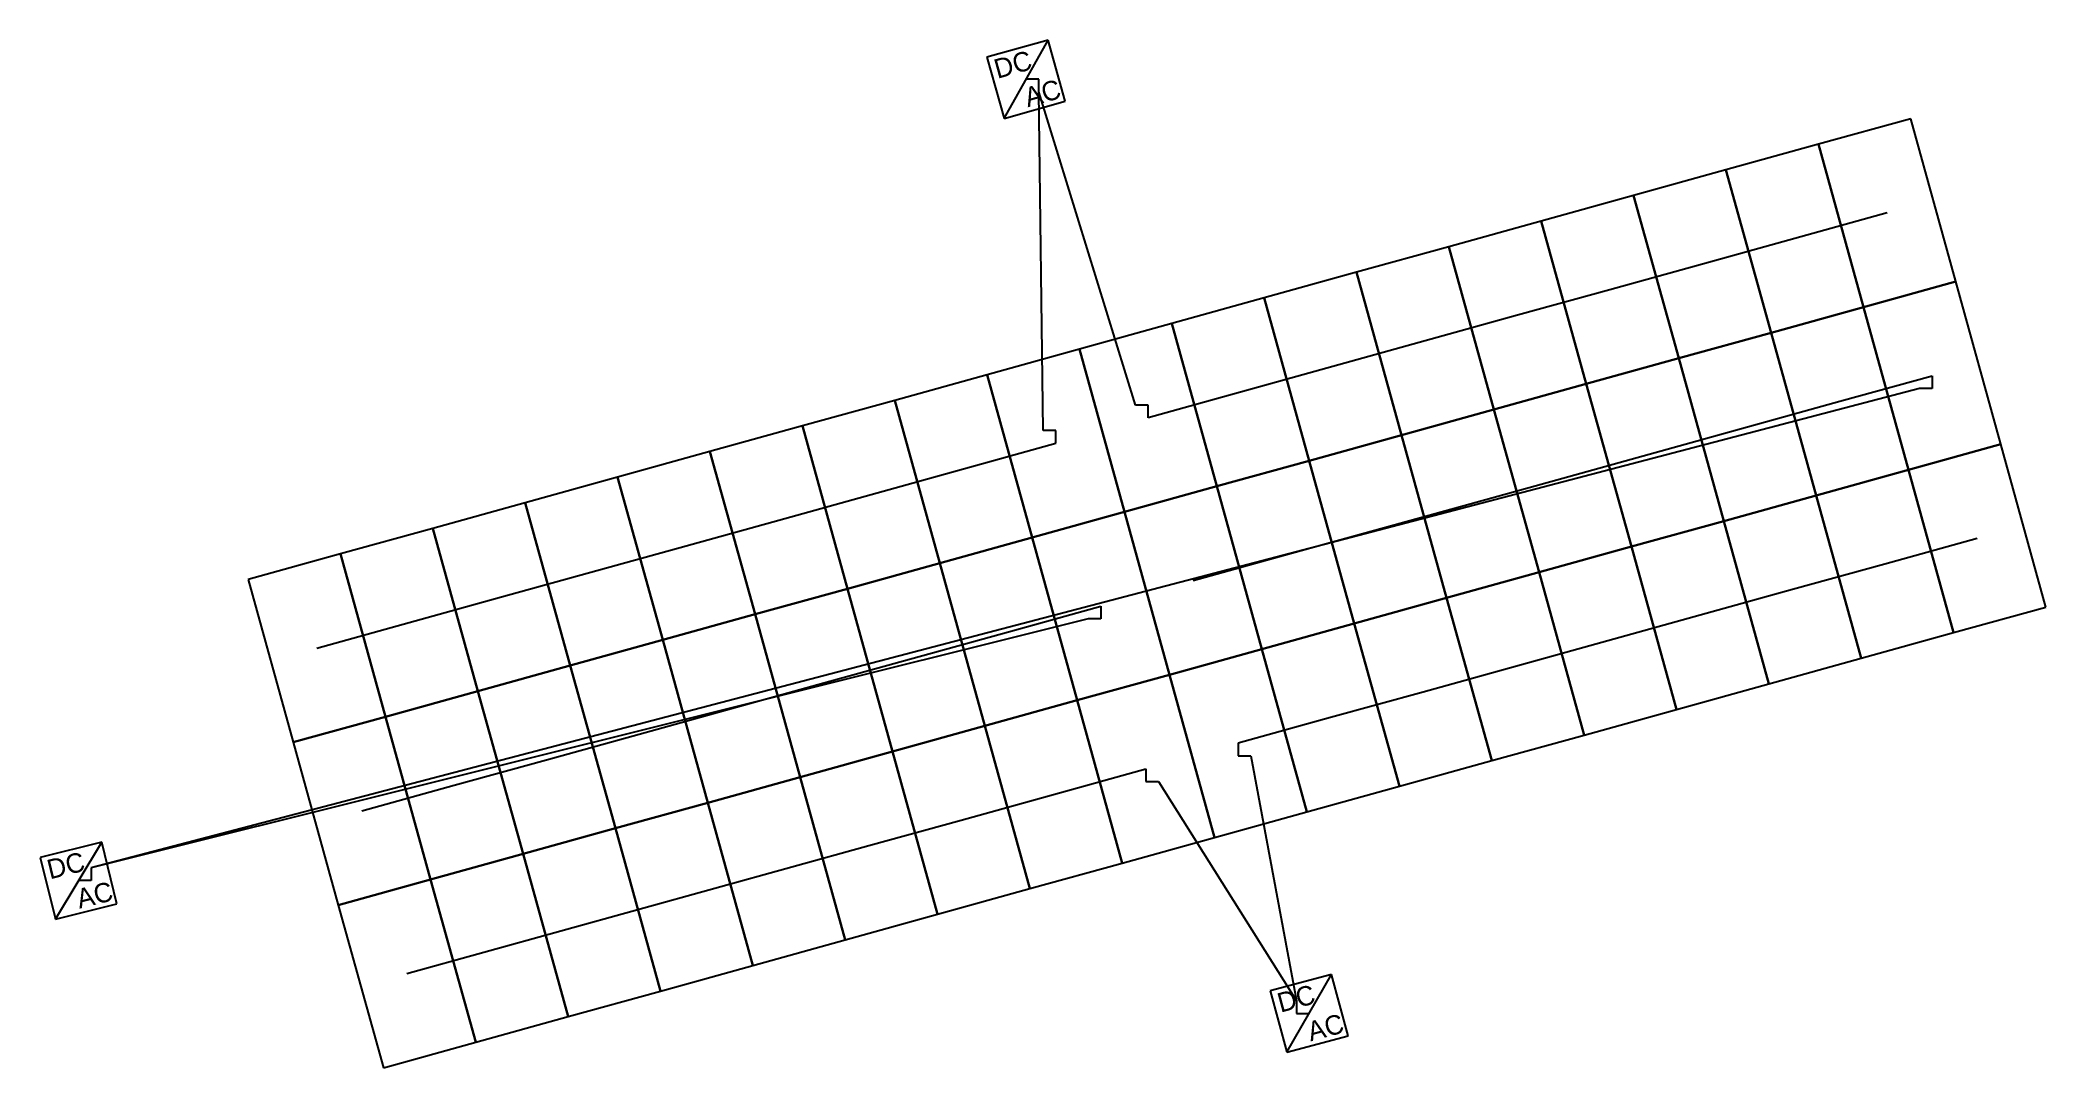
# Model space of a CAD drawing. Header units: feet. Extents: x -204.3 to -126.5, y -37.2 to 2.6.
import ezdxf

# ---------------------------------------------------------------- set-up
doc = ezdxf.new("R2010")
doc.units = ezdxf.units.FT
for name, color, linetype in [('Connections', 7, 'CONTINUOUS'), ('Inverters', 7, 'CONTINUOUS'), ('Modules', 7, 'CONTINUOUS'), ('Strings', 7, 'CONTINUOUS')]:
    doc.layers.add(name, color=color, linetype=linetype)

msp = doc.modelspace()

# ---------------------------------------------------------------- linework, layer by layer
at = {"layer": 'Connections', "color": 91}
for p, q in [((-165.524, 1.107), (-166.016, 1.107)), ((-165.524, 1.107), (-166.016, 1.107)), ((-165.524, 0.614), (-165.524, 1.107)), ((-165.524, 0.614), (-165.524, 1.107)), ((-165.354, -12.511), (-165.524, 0.614)), ((-161.772, -11.519), (-165.524, 0.614)), ((-131.366, -10.874), (-202.273, -29.46)), ((-130.874, -10.874), (-131.366, -10.874)), ((-130.874, -10.382), (-130.874, -10.874)), ((-161.28, -11.519), (-161.772, -11.519)), ((-161.28, -12.011), (-161.28, -11.519)), ((-164.862, -12.511), (-165.354, -12.511)), ((-164.862, -13.004), (-164.862, -12.511)), ((-163.115, -19.312), (-163.115, -19.804)), ((-163.607, -19.804), (-202.273, -29.46)), ((-163.115, -19.804), (-163.607, -19.804)), ((-157.785, -24.629), (-157.785, -25.121)), ((-161.367, -25.621), (-161.367, -26.113)), ((-157.785, -25.121), (-157.293, -25.121)), ((-157.293, -25.121), (-155.528, -34.606)), ((-161.367, -26.113), (-160.875, -26.113)), ((-160.875, -26.113), (-155.528, -34.606)), ((-202.273, -29.46), (-202.273, -29.952)), ((-202.273, -29.46), (-202.273, -29.952)), ((-202.273, -29.952), (-202.765, -29.952)), ((-202.273, -29.952), (-202.765, -29.952)), ((-155.528, -34.606), (-155.528, -35.098)), ((-155.528, -34.606), (-155.528, -35.098)), ((-155.528, -35.098), (-155.036, -35.098)), ((-155.528, -35.098), (-155.036, -35.098))]:
    msp.add_line(p, q, dxfattribs=at)
at = {"layer": 'Inverters'}
for p, q in [((-165.162, 2.622), (-167.532, 1.961)), ((-166.871, -0.409), (-165.162, 2.622)), ((-164.501, 0.252), (-165.162, 2.622)), ((-167.532, 1.961), (-166.871, -0.409)), ((-166.871, -0.409), (-164.501, 0.252)), ((-201.867, -28.462), (-204.255, -29.054)), ((-203.663, -31.442), (-201.867, -28.462)), ((-201.275, -30.85), (-201.867, -28.462)), ((-204.255, -29.054), (-203.663, -31.442)), ((-203.663, -31.442), (-201.275, -30.85)), ((-154.168, -33.59), (-156.544, -34.23)), ((-155.903, -36.606), (-154.168, -33.59)), ((-153.527, -35.965), (-154.168, -33.59)), ((-156.544, -34.23), (-155.903, -36.606)), ((-155.903, -36.606), (-153.527, -35.965))]:
    msp.add_line(p, q, dxfattribs=at)
at = {"layer": 'Modules', "color": 254}
for p, q in [((-131.704, -0.423), (-135.286, -1.415)), ((-129.957, -6.731), (-131.704, -0.423)), ((-135.286, -1.415), (-138.869, -2.407)), ((-133.539, -7.724), (-135.286, -1.415)), ((-135.286, -1.415), (-133.539, -7.724)), ((-138.869, -2.407), (-142.451, -3.399)), ((-137.121, -8.716), (-138.869, -2.407)), ((-138.869, -2.407), (-137.121, -8.716)), ((-142.451, -3.399), (-146.033, -4.392)), ((-140.704, -9.708), (-142.451, -3.399)), ((-142.451, -3.399), (-140.704, -9.708)), ((-146.033, -4.392), (-149.616, -5.384)), ((-144.286, -10.7), (-146.033, -4.392)), ((-146.033, -4.392), (-144.286, -10.7)), ((-149.616, -5.384), (-153.198, -6.376)), ((-147.868, -11.693), (-149.616, -5.384)), ((-149.616, -5.384), (-147.868, -11.693)), ((-153.198, -6.376), (-156.78, -7.369)), ((-151.451, -12.685), (-153.198, -6.376)), ((-153.198, -6.376), (-151.451, -12.685)), ((-133.539, -7.724), (-129.957, -6.731)), ((-129.957, -6.731), (-133.539, -7.724)), ((-128.209, -13.04), (-129.957, -6.731)), ((-156.78, -7.369), (-160.363, -8.361)), ((-155.033, -13.677), (-156.78, -7.369)), ((-156.78, -7.369), (-155.033, -13.677)), ((-137.121, -8.716), (-133.539, -7.724)), ((-133.539, -7.724), (-137.121, -8.716)), ((-131.792, -14.032), (-133.539, -7.724)), ((-133.539, -7.724), (-131.792, -14.032)), ((-160.363, -8.361), (-163.945, -9.353)), ((-158.615, -14.67), (-160.363, -8.361)), ((-160.363, -8.361), (-158.615, -14.67)), ((-140.704, -9.708), (-137.121, -8.716)), ((-137.121, -8.716), (-140.704, -9.708)), ((-135.374, -15.025), (-137.121, -8.716)), ((-137.121, -8.716), (-135.374, -15.025)), ((-163.945, -9.353), (-167.527, -10.345)), ((-162.197, -15.662), (-163.945, -9.353)), ((-163.945, -9.353), (-162.197, -15.662)), ((-144.286, -10.7), (-140.704, -9.708)), ((-140.704, -9.708), (-144.286, -10.7)), ((-138.956, -16.017), (-140.704, -9.708)), ((-140.704, -9.708), (-138.956, -16.017)), ((-167.527, -10.345), (-171.11, -11.338)), ((-165.78, -16.654), (-167.527, -10.345)), ((-167.527, -10.345), (-165.78, -16.654)), ((-147.868, -11.693), (-144.286, -10.7)), ((-144.286, -10.7), (-147.868, -11.693)), ((-142.538, -17.009), (-144.286, -10.7)), ((-144.286, -10.7), (-142.538, -17.009)), ((-171.11, -11.338), (-174.692, -12.33)), ((-169.362, -17.646), (-171.11, -11.338)), ((-171.11, -11.338), (-169.362, -17.646)), ((-174.692, -12.33), (-178.274, -13.322)), ((-172.944, -18.639), (-174.692, -12.33)), ((-174.692, -12.33), (-172.944, -18.639)), ((-151.451, -12.685), (-147.868, -11.693)), ((-147.868, -11.693), (-151.451, -12.685)), ((-146.121, -18.002), (-147.868, -11.693)), ((-147.868, -11.693), (-146.121, -18.002)), ((-155.033, -13.677), (-151.451, -12.685)), ((-151.451, -12.685), (-155.033, -13.677)), ((-149.703, -18.994), (-151.451, -12.685)), ((-151.451, -12.685), (-149.703, -18.994)), ((-131.792, -14.032), (-128.209, -13.04)), ((-128.209, -13.04), (-131.792, -14.032)), ((-126.462, -19.349), (-128.209, -13.04)), ((-178.274, -13.322), (-181.856, -14.314)), ((-176.527, -19.631), (-178.274, -13.322)), ((-178.274, -13.322), (-176.527, -19.631)), ((-158.615, -14.67), (-155.033, -13.677)), ((-155.033, -13.677), (-158.615, -14.67)), ((-153.285, -19.986), (-155.033, -13.677)), ((-155.033, -13.677), (-153.285, -19.986)), ((-181.856, -14.314), (-185.439, -15.307)), ((-180.109, -20.623), (-181.856, -14.314)), ((-181.856, -14.314), (-180.109, -20.623)), ((-162.197, -15.662), (-158.615, -14.67)), ((-158.615, -14.67), (-162.197, -15.662)), ((-156.868, -20.978), (-158.615, -14.67)), ((-158.615, -14.67), (-156.868, -20.978)), ((-135.374, -15.025), (-131.792, -14.032)), ((-131.792, -14.032), (-135.374, -15.025)), ((-130.044, -20.341), (-131.792, -14.032)), ((-131.792, -14.032), (-130.044, -20.341)), ((-185.439, -15.307), (-189.021, -16.299)), ((-183.691, -21.615), (-185.439, -15.307)), ((-185.439, -15.307), (-183.691, -21.615)), ((-138.956, -16.017), (-135.374, -15.025)), ((-135.374, -15.025), (-138.956, -16.017)), ((-133.626, -21.334), (-135.374, -15.025)), ((-135.374, -15.025), (-133.626, -21.334)), ((-189.021, -16.299), (-192.603, -17.291)), ((-187.274, -22.608), (-189.021, -16.299)), ((-189.021, -16.299), (-187.274, -22.608)), ((-165.78, -16.654), (-162.197, -15.662)), ((-162.197, -15.662), (-165.78, -16.654)), ((-160.45, -21.971), (-162.197, -15.662)), ((-162.197, -15.662), (-160.45, -21.971)), ((-142.538, -17.009), (-138.956, -16.017)), ((-138.956, -16.017), (-142.538, -17.009)), ((-137.209, -22.326), (-138.956, -16.017)), ((-138.956, -16.017), (-137.209, -22.326)), ((-169.362, -17.646), (-165.78, -16.654)), ((-165.78, -16.654), (-169.362, -17.646)), ((-164.032, -22.963), (-165.78, -16.654)), ((-165.78, -16.654), (-164.032, -22.963)), ((-146.121, -18.002), (-142.538, -17.009)), ((-142.538, -17.009), (-146.121, -18.002)), ((-140.791, -23.318), (-142.538, -17.009)), ((-142.538, -17.009), (-140.791, -23.318)), ((-192.603, -17.291), (-196.186, -18.283)), ((-190.856, -23.6), (-192.603, -17.291)), ((-192.603, -17.291), (-190.856, -23.6)), ((-172.944, -18.639), (-169.362, -17.646)), ((-169.362, -17.646), (-172.944, -18.639)), ((-167.615, -23.955), (-169.362, -17.646)), ((-169.362, -17.646), (-167.615, -23.955)), ((-196.186, -18.283), (-194.438, -24.592)), ((-176.527, -19.631), (-172.944, -18.639)), ((-172.944, -18.639), (-176.527, -19.631)), ((-171.197, -24.947), (-172.944, -18.639)), ((-172.944, -18.639), (-171.197, -24.947)), ((-149.703, -18.994), (-146.121, -18.002)), ((-146.121, -18.002), (-149.703, -18.994)), ((-144.373, -24.31), (-146.121, -18.002)), ((-146.121, -18.002), (-144.373, -24.31)), ((-153.285, -19.986), (-149.703, -18.994)), ((-149.703, -18.994), (-153.285, -19.986)), ((-147.956, -25.303), (-149.703, -18.994)), ((-149.703, -18.994), (-147.956, -25.303)), ((-130.044, -20.341), (-126.462, -19.349)), ((-180.109, -20.623), (-176.527, -19.631)), ((-176.527, -19.631), (-180.109, -20.623)), ((-174.779, -25.94), (-176.527, -19.631)), ((-176.527, -19.631), (-174.779, -25.94)), ((-156.868, -20.978), (-153.285, -19.986)), ((-153.285, -19.986), (-156.868, -20.978)), ((-151.538, -26.295), (-153.285, -19.986)), ((-153.285, -19.986), (-151.538, -26.295)), ((-183.691, -21.615), (-180.109, -20.623)), ((-180.109, -20.623), (-183.691, -21.615)), ((-178.361, -26.932), (-180.109, -20.623)), ((-180.109, -20.623), (-178.361, -26.932)), ((-160.45, -21.971), (-156.868, -20.978)), ((-156.868, -20.978), (-160.45, -21.971)), ((-155.12, -27.287), (-156.868, -20.978)), ((-156.868, -20.978), (-155.12, -27.287)), ((-133.626, -21.334), (-130.044, -20.341)), ((-187.274, -22.608), (-183.691, -21.615)), ((-183.691, -21.615), (-187.274, -22.608)), ((-181.944, -27.924), (-183.691, -21.615)), ((-183.691, -21.615), (-181.944, -27.924)), ((-137.209, -22.326), (-133.626, -21.334)), ((-164.032, -22.963), (-160.45, -21.971)), ((-160.45, -21.971), (-164.032, -22.963)), ((-158.702, -28.279), (-160.45, -21.971)), ((-160.45, -21.971), (-158.702, -28.279)), ((-140.791, -23.318), (-137.209, -22.326)), ((-190.856, -23.6), (-187.274, -22.608)), ((-187.274, -22.608), (-190.856, -23.6)), ((-185.526, -28.916), (-187.274, -22.608)), ((-187.274, -22.608), (-185.526, -28.916)), ((-167.615, -23.955), (-164.032, -22.963)), ((-164.032, -22.963), (-167.615, -23.955)), ((-162.285, -29.272), (-164.032, -22.963)), ((-164.032, -22.963), (-162.285, -29.272)), ((-144.373, -24.31), (-140.791, -23.318)), ((-194.438, -24.592), (-190.856, -23.6)), ((-190.856, -23.6), (-194.438, -24.592)), ((-189.108, -29.909), (-190.856, -23.6)), ((-190.856, -23.6), (-189.108, -29.909)), ((-171.197, -24.947), (-167.615, -23.955)), ((-167.615, -23.955), (-171.197, -24.947)), ((-165.867, -30.264), (-167.615, -23.955)), ((-167.615, -23.955), (-165.867, -30.264)), ((-194.438, -24.592), (-192.691, -30.901)), ((-147.956, -25.303), (-144.373, -24.31)), ((-174.779, -25.94), (-171.197, -24.947)), ((-171.197, -24.947), (-174.779, -25.94)), ((-169.449, -31.256), (-171.197, -24.947)), ((-171.197, -24.947), (-169.449, -31.256)), ((-151.538, -26.295), (-147.956, -25.303)), ((-178.361, -26.932), (-174.779, -25.94)), ((-174.779, -25.94), (-178.361, -26.932)), ((-173.032, -32.248), (-174.779, -25.94)), ((-174.779, -25.94), (-173.032, -32.248)), ((-155.12, -27.287), (-151.538, -26.295)), ((-181.944, -27.924), (-178.361, -26.932)), ((-178.361, -26.932), (-181.944, -27.924)), ((-176.614, -33.241), (-178.361, -26.932)), ((-178.361, -26.932), (-176.614, -33.241)), ((-185.526, -28.916), (-181.944, -27.924)), ((-181.944, -27.924), (-185.526, -28.916)), ((-180.196, -34.233), (-181.944, -27.924)), ((-181.944, -27.924), (-180.196, -34.233)), ((-158.702, -28.279), (-155.12, -27.287)), ((-162.285, -29.272), (-158.702, -28.279)), ((-189.108, -29.909), (-185.526, -28.916)), ((-185.526, -28.916), (-189.108, -29.909)), ((-183.779, -35.225), (-185.526, -28.916)), ((-185.526, -28.916), (-183.779, -35.225)), ((-165.867, -30.264), (-162.285, -29.272)), ((-192.691, -30.901), (-189.108, -29.909)), ((-189.108, -29.909), (-192.691, -30.901)), ((-187.361, -36.217), (-189.108, -29.909)), ((-189.108, -29.909), (-187.361, -36.217)), ((-169.449, -31.256), (-165.867, -30.264)), ((-192.691, -30.901), (-190.943, -37.21)), ((-173.032, -32.248), (-169.449, -31.256)), ((-176.614, -33.241), (-173.032, -32.248)), ((-180.196, -34.233), (-176.614, -33.241)), ((-183.779, -35.225), (-180.196, -34.233)), ((-187.361, -36.217), (-183.779, -35.225)), ((-190.943, -37.21), (-187.361, -36.217))]:
    msp.add_line(p, q, dxfattribs=at)
at = {"layer": 'Strings', "color": 11}
for p, q in [((-132.622, -4.073), (-136.204, -5.065)), ((-136.204, -5.065), (-139.786, -6.058)), ((-139.786, -6.058), (-143.368, -7.05)), ((-143.368, -7.05), (-146.951, -8.042)), ((-146.951, -8.042), (-150.533, -9.035)), ((-150.533, -9.035), (-154.115, -10.027)), ((-154.115, -10.027), (-157.698, -11.019)), ((-134.456, -11.374), (-130.874, -10.382)), ((-157.698, -11.019), (-161.28, -12.011)), ((-138.039, -12.366), (-134.456, -11.374)), ((-141.621, -13.359), (-138.039, -12.366)), ((-168.445, -13.996), (-164.862, -13.004)), ((-172.027, -14.988), (-168.445, -13.996)), ((-145.203, -14.351), (-141.621, -13.359)), ((-148.786, -15.343), (-145.203, -14.351)), ((-175.609, -15.98), (-172.027, -14.988)), ((-155.95, -17.328), (-148.786, -15.343)), ((-179.192, -16.973), (-175.609, -15.98)), ((-186.356, -18.957), (-179.192, -16.973)), ((-129.127, -16.691), (-132.709, -17.683)), ((-159.533, -18.32), (-155.95, -17.328)), ((-132.709, -17.683), (-136.291, -18.675)), ((-189.938, -19.949), (-186.356, -18.957)), ((-166.697, -20.305), (-163.115, -19.312)), ((-136.291, -18.675), (-139.874, -19.668)), ((-193.521, -20.942), (-189.938, -19.949)), ((-139.874, -19.668), (-147.038, -21.652)), ((-173.862, -22.289), (-166.697, -20.305)), ((-147.038, -21.652), (-150.62, -22.644)), ((-177.444, -23.281), (-173.862, -22.289)), ((-181.026, -24.274), (-177.444, -23.281)), ((-150.62, -22.644), (-154.203, -23.637)), ((-154.203, -23.637), (-157.785, -24.629)), ((-184.609, -25.266), (-181.026, -24.274)), ((-188.191, -26.258), (-184.609, -25.266)), ((-164.95, -26.613), (-161.367, -25.621)), ((-191.773, -27.25), (-188.191, -26.258)), ((-168.532, -27.606), (-164.95, -26.613)), ((-172.114, -28.598), (-168.532, -27.606)), ((-190.026, -33.559), (-172.114, -28.598))]:
    msp.add_line(p, q, dxfattribs=at)

# ---------------------------------------------------------------- texts
at = {"layer": 'Inverters'}
for s, rotation, p in [('DC', 15.58124, (-167.127, 1.12)), ('AC', 15.58124, (-165.951, 0.018)), ('DC', 13.92815, (-203.875, -29.906)), ('AC', 13.92815, (-202.731, -31.042)), ('DC', 15.08903, (-156.146, -35.074)), ('AC', 15.08903, (-154.98, -36.187))]:
    msp.add_text(s, height=0.7546, rotation=rotation, dxfattribs=at).set_placement(p)

doc.saveas('drawing.dxf')
